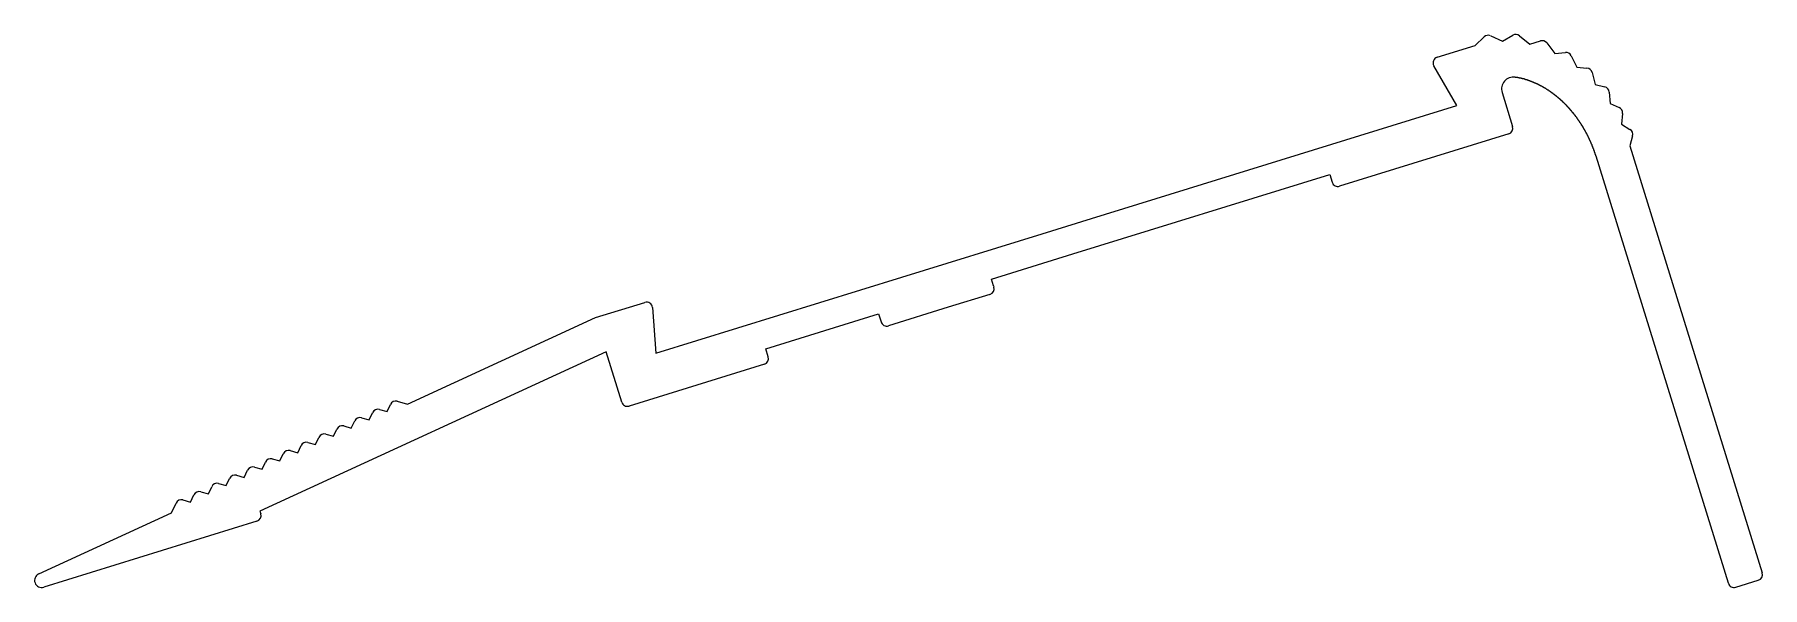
# Model space of a CAD drawing. Extents: x 1130.9 to 1204.1, y 2009.1 to 2032.5.
import ezdxf

# ---------------------------------------------------------------- set-up
doc = ezdxf.new("R2010")
doc.units = 0
doc.layers.get('0').update_dxf_attribs({"linetype": 'CONTINUOUS'})

msp = doc.modelspace()

# ---------------------------------------------------------------- linework, layer by layer
for p, q in [((1191.903, 2032.032), (1192.284, 2032.394)), ((1192.558, 2032.441), (1193.06, 2032.218)), ((1193.06, 2032.218), (1193.495, 2032.462)), ((1193.773, 2032.44), (1194.214, 2032.091)), ((1194.214, 2032.091), (1194.667, 2032.223)), ((1194.934, 2032.138), (1195.28, 2031.697)), ((1190.291, 2031.533), (1191.903, 2032.032)), ((1195.28, 2031.697), (1195.727, 2031.735)), ((1195.973, 2031.595), (1196.21, 2031.105)), ((1191.12, 2029.486), (1190.149, 2031.169)), ((1196.21, 2031.105), (1196.637, 2031.068)), ((1196.857, 2030.881), (1196.987, 2030.38)), ((1193.042, 2030.043), (1193.489, 2028.597)), ((1196.987, 2030.38), (1197.391, 2030.278)), ((1197.579, 2030.053), (1197.613, 2029.568)), ((1175.65, 2024.697), (1191.12, 2029.486)), ((1197.613, 2029.568), (1197.994, 2029.407)), ((1198.145, 2029.151), (1198.099, 2028.696)), ((1198.099, 2028.696), (1198.456, 2028.476)), ((1193.324, 2028.284), (1186.16, 2026.066)), ((1198.566, 2028.198), (1198.453, 2027.779)), ((1198.453, 2027.779), (1204.056, 2009.682)), ((1202.623, 2009.238), (1197.02, 2027.335)), ((1174.858, 2023.196), (1185.744, 2026.566)), ((1185.744, 2026.566), (1185.847, 2026.231)), ((1173.559, 2024.049), (1175.65, 2024.697)), ((1167.616, 2022.209), (1173.559, 2024.049)), ((1171.415, 2022.129), (1173.364, 2022.733)), ((1173.364, 2022.733), (1174.858, 2023.196)), ((1157.208, 2018.987), (1167.616, 2022.209)), ((1171.503, 2021.843), (1171.415, 2022.129)), ((1154.647, 2020.497), (1156.736, 2021.144)), ((1171.353, 2021.482), (1169.581, 2020.934)), ((1171.503, 2021.843), (1171.518, 2021.795)), ((1146.691, 2016.832), (1154.647, 2020.497)), ((1157.059, 2020.925), (1157.208, 2018.987)), ((1161.862, 2019.172), (1166.638, 2020.651)), ((1166.638, 2020.651), (1166.742, 2020.316)), ((1169.581, 2020.934), (1167.054, 2020.151)), ((1155.095, 2019.052), (1140.436, 2012.3)), ((1155.756, 2016.915), (1155.095, 2019.052)), ((1161.965, 2018.838), (1161.862, 2019.172)), ((1161.801, 2018.525), (1156.069, 2016.75)), ((1145.82, 2016.515), (1145.962, 2016.817)), ((1146.254, 2016.952), (1146.691, 2016.832)), ((1144.306, 2015.818), (1144.449, 2016.12)), ((1144.741, 2016.255), (1145.063, 2016.167)), ((1145.063, 2016.167), (1145.205, 2016.469)), ((1145.498, 2016.604), (1145.82, 2016.515)), ((1142.793, 2015.121), (1142.936, 2015.423)), ((1143.228, 2015.558), (1143.55, 2015.47)), ((1143.55, 2015.47), (1143.692, 2015.772)), ((1143.984, 2015.907), (1144.306, 2015.818)), ((1141.28, 2014.424), (1141.422, 2014.726)), ((1141.715, 2014.861), (1142.037, 2014.773)), ((1142.037, 2014.773), (1142.179, 2015.075)), ((1142.471, 2015.209), (1142.793, 2015.121)), ((1139.445, 2013.815), (1139.767, 2013.727)), ((1139.767, 2013.727), (1139.909, 2014.029)), ((1140.201, 2014.164), (1140.524, 2014.076)), ((1140.524, 2014.076), (1140.666, 2014.378)), ((1140.958, 2014.512), (1141.28, 2014.424)), ((1137.932, 2013.118), (1138.254, 2013.03)), ((1138.254, 2013.03), (1138.396, 2013.332)), ((1138.688, 2013.467), (1139.01, 2013.379)), ((1139.01, 2013.379), (1139.153, 2013.681)), ((1136.69, 2012.226), (1136.883, 2012.635)), ((1137.175, 2012.77), (1137.497, 2012.682)), ((1137.497, 2012.682), (1137.64, 2012.984)), ((1131.066, 2009.635), (1136.69, 2012.226)), ((1140.307, 2011.87), (1131.28, 2009.076)), ((1140.436, 2012.3), (1140.472, 2012.183)), ((1202.936, 2009.073), (1203.891, 2009.369))]:
    msp.add_line(p, q)
msp.add_polyline3d([(1197.02, 2027.34, 0), (1197.02, 2027.34, 0), (1197.02, 2027.35, 0), (1197.01, 2027.36, 0), (1197.01, 2027.36, 0), (1197.01, 2027.37, 0), (1197.01, 2027.38, 0), (1197.01, 2027.38, 0), (1197, 2027.39, 0), (1197, 2027.4, 0), (1197, 2027.4, 0), (1197, 2027.41, 0), (1196.99, 2027.42, 0), (1196.99, 2027.42, 0), (1196.99, 2027.43, 0), (1196.99, 2027.44, 0), (1196.99, 2027.44, 0), (1196.98, 2027.45, 0), (1196.98, 2027.46, 0), (1196.98, 2027.46, 0), (1196.98, 2027.47, 0), (1196.97, 2027.48, 0), (1196.97, 2027.49, 0), (1196.97, 2027.49, 0), (1196.97, 2027.5, 0), (1196.96, 2027.51, 0), (1196.96, 2027.51, 0), (1196.96, 2027.52, 0), (1196.96, 2027.53, 0), (1196.96, 2027.53, 0), (1196.95, 2027.54, 0), (1196.95, 2027.55, 0), (1196.95, 2027.55, 0), (1196.95, 2027.56, 0), (1196.94, 2027.57, 0), (1196.94, 2027.57, 0), (1196.94, 2027.58, 0), (1196.94, 2027.59, 0), (1196.93, 2027.59, 0), (1196.93, 2027.6, 0), (1196.93, 2027.61, 0), (1196.93, 2027.61, 0), (1196.92, 2027.62, 0), (1196.92, 2027.63, 0), (1196.92, 2027.63, 0), (1196.92, 2027.64, 0), (1196.91, 2027.65, 0), (1196.91, 2027.65, 0), (1196.91, 2027.66, 0), (1196.91, 2027.67, 0), (1196.9, 2027.67, 0), (1196.9, 2027.68, 0), (1196.9, 2027.69, 0), (1196.9, 2027.69, 0), (1196.89, 2027.7, 0), (1196.89, 2027.71, 0), (1196.89, 2027.71, 0), (1196.89, 2027.72, 0), (1196.88, 2027.73, 0), (1196.88, 2027.73, 0), (1196.88, 2027.74, 0), (1196.88, 2027.75, 0), (1196.87, 2027.75, 0), (1196.87, 2027.76, 0), (1196.87, 2027.77, 0), (1196.86, 2027.77, 0), (1196.86, 2027.78, 0), (1196.86, 2027.79, 0), (1196.86, 2027.79, 0), (1196.85, 2027.8, 0), (1196.85, 2027.81, 0), (1196.85, 2027.81, 0), (1196.85, 2027.82, 0), (1196.84, 2027.83, 0), (1196.84, 2027.83, 0), (1196.84, 2027.84, 0), (1196.83, 2027.85, 0), (1196.83, 2027.85, 0), (1196.83, 2027.86, 0), (1196.83, 2027.87, 0), (1196.82, 2027.87, 0), (1196.82, 2027.88, 0), (1196.82, 2027.89, 0), (1196.82, 2027.89, 0), (1196.81, 2027.9, 0), (1196.81, 2027.91, 0), (1196.81, 2027.91, 0), (1196.8, 2027.92, 0), (1196.8, 2027.93, 0), (1196.8, 2027.93, 0), (1196.8, 2027.94, 0), (1196.79, 2027.95, 0), (1196.79, 2027.95, 0), (1196.79, 2027.96, 0), (1196.78, 2027.97, 0), (1196.78, 2027.97, 0), (1196.78, 2027.98, 0), (1196.77, 2027.99, 0), (1196.77, 2027.99, 0), (1196.77, 2028, 0), (1196.77, 2028, 0), (1196.76, 2028.01, 0), (1196.76, 2028.02, 0), (1196.76, 2028.02, 0), (1196.75, 2028.03, 0), (1196.75, 2028.04, 0), (1196.75, 2028.04, 0), (1196.74, 2028.05, 0), (1196.74, 2028.06, 0), (1196.74, 2028.06, 0), (1196.74, 2028.07, 0), (1196.73, 2028.08, 0), (1196.73, 2028.08, 0), (1196.73, 2028.09, 0), (1196.72, 2028.1, 0), (1196.72, 2028.1, 0), (1196.72, 2028.11, 0), (1196.71, 2028.11, 0), (1196.71, 2028.12, 0), (1196.71, 2028.13, 0), (1196.7, 2028.13, 0), (1196.7, 2028.14, 0), (1196.7, 2028.15, 0), (1196.7, 2028.15, 0), (1196.69, 2028.16, 0), (1196.69, 2028.17, 0), (1196.69, 2028.17, 0), (1196.68, 2028.18, 0), (1196.68, 2028.19, 0), (1196.68, 2028.19, 0), (1196.67, 2028.2, 0), (1196.67, 2028.21, 0), (1196.67, 2028.21, 0), (1196.66, 2028.22, 0), (1196.66, 2028.22, 0), (1196.66, 2028.23, 0), (1196.65, 2028.24, 0), (1196.65, 2028.24, 0), (1196.65, 2028.25, 0), (1196.64, 2028.26, 0), (1196.64, 2028.26, 0), (1196.64, 2028.27, 0), (1196.63, 2028.28, 0), (1196.63, 2028.28, 0), (1196.63, 2028.29, 0), (1196.62, 2028.29, 0), (1196.62, 2028.3, 0), (1196.62, 2028.31, 0), (1196.61, 2028.31, 0), (1196.61, 2028.32, 0), (1196.61, 2028.33, 0), (1196.6, 2028.33, 0), (1196.6, 2028.34, 0), (1196.6, 2028.34, 0), (1196.59, 2028.35, 0), (1196.59, 2028.36, 0), (1196.59, 2028.36, 0), (1196.58, 2028.37, 0), (1196.58, 2028.38, 0), (1196.58, 2028.38, 0), (1196.57, 2028.39, 0), (1196.57, 2028.4, 0), (1196.57, 2028.4, 0), (1196.56, 2028.41, 0), (1196.56, 2028.41, 0), (1196.56, 2028.42, 0), (1196.55, 2028.43, 0), (1196.55, 2028.43, 0), (1196.55, 2028.44, 0), (1196.54, 2028.45, 0), (1196.54, 2028.45, 0), (1196.53, 2028.46, 0), (1196.53, 2028.46, 0), (1196.53, 2028.47, 0), (1196.52, 2028.48, 0), (1196.52, 2028.48, 0), (1196.52, 2028.49, 0), (1196.51, 2028.49, 0), (1196.51, 2028.5, 0), (1196.51, 2028.51, 0), (1196.5, 2028.51, 0), (1196.5, 2028.52, 0), (1196.5, 2028.53, 0), (1196.49, 2028.53, 0), (1196.49, 2028.54, 0), (1196.48, 2028.54, 0), (1196.48, 2028.55, 0), (1196.48, 2028.56, 0), (1196.47, 2028.56, 0), (1196.47, 2028.57, 0), (1196.47, 2028.58, 0), (1196.46, 2028.58, 0), (1196.46, 2028.59, 0), (1196.45, 2028.59, 0), (1196.45, 2028.6, 0), (1196.45, 2028.61, 0), (1196.44, 2028.61, 0), (1196.44, 2028.62, 0), (1196.44, 2028.62, 0), (1196.43, 2028.63, 0), (1196.43, 2028.64, 0), (1196.42, 2028.64, 0), (1196.42, 2028.65, 0), (1196.42, 2028.65, 0), (1196.41, 2028.66, 0), (1196.41, 2028.67, 0), (1196.41, 2028.67, 0), (1196.4, 2028.68, 0), (1196.4, 2028.68, 0), (1196.39, 2028.69, 0), (1196.39, 2028.7, 0), (1196.39, 2028.7, 0), (1196.38, 2028.71, 0), (1196.38, 2028.71, 0), (1196.37, 2028.72, 0), (1196.37, 2028.73, 0), (1196.37, 2028.73, 0), (1196.36, 2028.74, 0), (1196.36, 2028.75, 0), (1196.35, 2028.75, 0), (1196.35, 2028.76, 0), (1196.35, 2028.76, 0), (1196.34, 2028.77, 0), (1196.34, 2028.77, 0), (1196.34, 2028.78, 0), (1196.33, 2028.79, 0), (1196.33, 2028.79, 0), (1196.32, 2028.8, 0), (1196.32, 2028.8, 0), (1196.32, 2028.81, 0), (1196.31, 2028.82, 0), (1196.31, 2028.82, 0), (1196.3, 2028.83, 0), (1196.3, 2028.83, 0), (1196.29, 2028.84, 0), (1196.29, 2028.85, 0), (1196.29, 2028.85, 0), (1196.28, 2028.86, 0), (1196.28, 2028.86, 0), (1196.27, 2028.87, 0), (1196.27, 2028.88, 0), (1196.27, 2028.88, 0), (1196.26, 2028.89, 0), (1196.26, 2028.89, 0), (1196.25, 2028.9, 0), (1196.25, 2028.9, 0), (1196.25, 2028.91, 0), (1196.24, 2028.92, 0), (1196.24, 2028.92, 0), (1196.23, 2028.93, 0), (1196.23, 2028.93, 0), (1196.22, 2028.94, 0), (1196.22, 2028.95, 0), (1196.22, 2028.95, 0), (1196.21, 2028.96, 0), (1196.21, 2028.96, 0), (1196.2, 2028.97, 0), (1196.2, 2028.97, 0), (1196.2, 2028.98, 0), (1196.19, 2028.99, 0), (1196.19, 2028.99, 0), (1196.18, 2029, 0), (1196.18, 2029, 0), (1196.17, 2029.01, 0), (1196.17, 2029.01, 0), (1196.17, 2029.02, 0), (1196.16, 2029.03, 0), (1196.16, 2029.03, 0), (1196.15, 2029.04, 0), (1196.15, 2029.04, 0), (1196.14, 2029.05, 0), (1196.14, 2029.05, 0), (1196.13, 2029.06, 0), (1196.13, 2029.07, 0), (1196.13, 2029.07, 0), (1196.12, 2029.08, 0), (1196.12, 2029.08, 0), (1196.11, 2029.09, 0), (1196.11, 2029.09, 0), (1196.1, 2029.1, 0), (1196.1, 2029.11, 0), (1196.1, 2029.11, 0), (1196.09, 2029.12, 0), (1196.09, 2029.12, 0), (1196.08, 2029.13, 0), (1196.08, 2029.13, 0), (1196.07, 2029.14, 0), (1196.07, 2029.15, 0), (1196.06, 2029.15, 0), (1196.06, 2029.16, 0), (1196.06, 2029.16, 0), (1196.05, 2029.17, 0), (1196.05, 2029.17, 0), (1196.04, 2029.18, 0), (1196.04, 2029.18, 0), (1196.03, 2029.19, 0), (1196.03, 2029.2, 0), (1196.02, 2029.2, 0), (1196.02, 2029.21, 0), (1196.01, 2029.21, 0), (1196.01, 2029.22, 0), (1196.01, 2029.22, 0), (1196, 2029.23, 0), (1196, 2029.23, 0), (1195.99, 2029.24, 0), (1195.99, 2029.25, 0), (1195.98, 2029.25, 0), (1195.98, 2029.26, 0), (1195.97, 2029.26, 0), (1195.97, 2029.27, 0), (1195.96, 2029.27, 0), (1195.96, 2029.28, 0), (1195.95, 2029.28, 0), (1195.95, 2029.29, 0), (1195.94, 2029.29, 0), (1195.94, 2029.3, 0), (1195.94, 2029.3, 0), (1195.93, 2029.31, 0), (1195.93, 2029.32, 0), (1195.92, 2029.32, 0), (1195.92, 2029.33, 0), (1195.91, 2029.33, 0), (1195.91, 2029.34, 0), (1195.9, 2029.34, 0), (1195.9, 2029.35, 0), (1195.89, 2029.35, 0), (1195.89, 2029.36, 0), (1195.88, 2029.36, 0), (1195.88, 2029.37, 0), (1195.87, 2029.37, 0), (1195.87, 2029.38, 0), (1195.86, 2029.39, 0), (1195.86, 2029.39, 0), (1195.85, 2029.4, 0), (1195.85, 2029.4, 0), (1195.84, 2029.41, 0), (1195.84, 2029.41, 0), (1195.84, 2029.42, 0), (1195.83, 2029.42, 0), (1195.83, 2029.43, 0), (1195.82, 2029.43, 0), (1195.82, 2029.44, 0), (1195.81, 2029.44, 0), (1195.81, 2029.45, 0), (1195.8, 2029.45, 0), (1195.8, 2029.46, 0), (1195.79, 2029.46, 0), (1195.79, 2029.47, 0), (1195.78, 2029.47, 0), (1195.78, 2029.48, 0), (1195.77, 2029.48, 0), (1195.77, 2029.49, 0), (1195.76, 2029.5, 0), (1195.76, 2029.5, 0), (1195.75, 2029.51, 0), (1195.75, 2029.51, 0), (1195.74, 2029.52, 0), (1195.74, 2029.52, 0), (1195.73, 2029.53, 0), (1195.73, 2029.53, 0), (1195.72, 2029.54, 0), (1195.72, 2029.54, 0), (1195.71, 2029.55, 0), (1195.71, 2029.55, 0), (1195.7, 2029.56, 0), (1195.7, 2029.56, 0), (1195.69, 2029.57, 0), (1195.69, 2029.57, 0), (1195.68, 2029.58, 0), (1195.68, 2029.58, 0), (1195.67, 2029.59, 0), (1195.67, 2029.59, 0), (1195.66, 2029.6, 0), (1195.65, 2029.6, 0), (1195.65, 2029.61, 0), (1195.64, 2029.61, 0), (1195.64, 2029.62, 0), (1195.63, 2029.62, 0), (1195.63, 2029.63, 0), (1195.62, 2029.63, 0), (1195.62, 2029.64, 0), (1195.61, 2029.64, 0), (1195.61, 2029.65, 0), (1195.6, 2029.65, 0), (1195.6, 2029.66, 0), (1195.59, 2029.66, 0), (1195.59, 2029.67, 0), (1195.58, 2029.67, 0), (1195.58, 2029.68, 0), (1195.57, 2029.68, 0), (1195.57, 2029.69, 0), (1195.56, 2029.69, 0), (1195.56, 2029.7, 0), (1195.55, 2029.7, 0), (1195.55, 2029.7, 0), (1195.54, 2029.71, 0), (1195.53, 2029.71, 0), (1195.53, 2029.72, 0), (1195.52, 2029.72, 0), (1195.52, 2029.73, 0), (1195.51, 2029.73, 0), (1195.51, 2029.74, 0), (1195.5, 2029.74, 0), (1195.5, 2029.75, 0), (1195.49, 2029.75, 0), (1195.49, 2029.76, 0), (1195.48, 2029.76, 0), (1195.48, 2029.77, 0), (1195.47, 2029.77, 0), (1195.46, 2029.78, 0), (1195.46, 2029.78, 0), (1195.45, 2029.79, 0), (1195.45, 2029.79, 0), (1195.44, 2029.8, 0), (1195.44, 2029.8, 0), (1195.43, 2029.8, 0), (1195.43, 2029.81, 0), (1195.42, 2029.81, 0), (1195.42, 2029.82, 0), (1195.41, 2029.82, 0), (1195.4, 2029.83, 0), (1195.4, 2029.83, 0), (1195.39, 2029.84, 0), (1195.39, 2029.84, 0), (1195.38, 2029.85, 0), (1195.38, 2029.85, 0), (1195.37, 2029.85, 0), (1195.37, 2029.86, 0), (1195.36, 2029.86, 0), (1195.36, 2029.87, 0), (1195.35, 2029.87, 0), (1195.34, 2029.88, 0), (1195.34, 2029.88, 0), (1195.33, 2029.89, 0), (1195.33, 2029.89, 0), (1195.32, 2029.9, 0), (1195.32, 2029.9, 0), (1195.31, 2029.9, 0), (1195.3, 2029.91, 0), (1195.3, 2029.91, 0), (1195.29, 2029.92, 0), (1195.29, 2029.92, 0), (1195.28, 2029.93, 0), (1195.28, 2029.93, 0), (1195.27, 2029.94, 0), (1195.27, 2029.94, 0), (1195.26, 2029.94, 0), (1195.25, 2029.95, 0), (1195.25, 2029.95, 0), (1195.24, 2029.96, 0), (1195.24, 2029.96, 0), (1195.23, 2029.97, 0), (1195.23, 2029.97, 0), (1195.22, 2029.97, 0), (1195.21, 2029.98, 0), (1195.21, 2029.98, 0), (1195.2, 2029.99, 0), (1195.2, 2029.99, 0), (1195.19, 2030, 0), (1195.19, 2030, 0), (1195.18, 2030, 0), (1195.17, 2030.01, 0), (1195.17, 2030.01, 0), (1195.16, 2030.02, 0), (1195.16, 2030.02, 0), (1195.15, 2030.03, 0), (1195.14, 2030.03, 0), (1195.14, 2030.03, 0), (1195.13, 2030.04, 0), (1195.13, 2030.04, 0), (1195.12, 2030.05, 0), (1195.12, 2030.05, 0), (1195.11, 2030.05, 0), (1195.1, 2030.06, 0), (1195.1, 2030.06, 0), (1195.09, 2030.07, 0), (1195.09, 2030.07, 0), (1195.08, 2030.08, 0), (1195.07, 2030.08, 0), (1195.07, 2030.08, 0), (1195.06, 2030.09, 0), (1195.06, 2030.09, 0), (1195.05, 2030.1, 0), (1195.04, 2030.1, 0), (1195.04, 2030.1, 0), (1195.03, 2030.11, 0), (1195.03, 2030.11, 0), (1195.02, 2030.12, 0), (1195.01, 2030.12, 0), (1195.01, 2030.12, 0), (1195, 2030.13, 0), (1195, 2030.13, 0), (1194.99, 2030.14, 0), (1194.98, 2030.14, 0), (1194.98, 2030.14, 0), (1194.97, 2030.15, 0), (1194.97, 2030.15, 0), (1194.96, 2030.15, 0), (1194.95, 2030.16, 0), (1194.95, 2030.16, 0), (1194.94, 2030.17, 0), (1194.94, 2030.17, 0), (1194.93, 2030.17, 0), (1194.92, 2030.18, 0), (1194.92, 2030.18, 0), (1194.91, 2030.19, 0), (1194.91, 2030.19, 0), (1194.9, 2030.19, 0), (1194.89, 2030.2, 0), (1194.89, 2030.2, 0), (1194.88, 2030.2, 0), (1194.88, 2030.21, 0), (1194.87, 2030.21, 0), (1194.86, 2030.21, 0), (1194.86, 2030.22, 0), (1194.85, 2030.22, 0), (1194.84, 2030.23, 0), (1194.84, 2030.23, 0), (1194.83, 2030.23, 0), (1194.83, 2030.24, 0), (1194.82, 2030.24, 0), (1194.81, 2030.24, 0), (1194.81, 2030.25, 0), (1194.8, 2030.25, 0), (1194.8, 2030.25, 0), (1194.79, 2030.26, 0), (1194.78, 2030.26, 0), (1194.78, 2030.27, 0), (1194.77, 2030.27, 0), (1194.76, 2030.27, 0), (1194.76, 2030.28, 0), (1194.75, 2030.28, 0), (1194.75, 2030.28, 0), (1194.74, 2030.29, 0), (1194.73, 2030.29, 0), (1194.73, 2030.29, 0), (1194.72, 2030.3, 0), (1194.71, 2030.3, 0), (1194.71, 2030.3, 0), (1194.7, 2030.31, 0), (1194.7, 2030.31, 0), (1194.69, 2030.31, 0), (1194.68, 2030.32, 0), (1194.68, 2030.32, 0), (1194.67, 2030.32, 0), (1194.66, 2030.33, 0), (1194.66, 2030.33, 0), (1194.65, 2030.33, 0), (1194.64, 2030.34, 0), (1194.64, 2030.34, 0), (1194.63, 2030.34, 0), (1194.63, 2030.35, 0), (1194.62, 2030.35, 0), (1194.61, 2030.35, 0), (1194.61, 2030.36, 0), (1194.6, 2030.36, 0), (1194.59, 2030.36, 0), (1194.59, 2030.37, 0), (1194.58, 2030.37, 0), (1194.57, 2030.37, 0), (1194.57, 2030.38, 0), (1194.56, 2030.38, 0), (1194.55, 2030.38, 0), (1194.55, 2030.39, 0), (1194.54, 2030.39, 0), (1194.54, 2030.39, 0), (1194.53, 2030.39, 0), (1194.52, 2030.4, 0), (1194.52, 2030.4, 0), (1194.51, 2030.4, 0), (1194.5, 2030.41, 0), (1194.5, 2030.41, 0), (1194.49, 2030.41, 0), (1194.48, 2030.42, 0), (1194.48, 2030.42, 0), (1194.47, 2030.42, 0), (1194.46, 2030.42, 0), (1194.46, 2030.43, 0), (1194.45, 2030.43, 0), (1194.44, 2030.43, 0), (1194.44, 2030.44, 0), (1194.43, 2030.44, 0), (1194.42, 2030.44, 0), (1194.42, 2030.44, 0), (1194.41, 2030.45, 0), (1194.4, 2030.45, 0), (1194.4, 2030.45, 0), (1194.39, 2030.46, 0), (1194.38, 2030.46, 0), (1194.38, 2030.46, 0), (1194.37, 2030.46, 0), (1194.36, 2030.47, 0), (1194.36, 2030.47, 0), (1194.35, 2030.47, 0), (1194.35, 2030.48, 0), (1194.34, 2030.48, 0), (1194.33, 2030.48, 0), (1194.33, 2030.48, 0), (1194.32, 2030.49, 0), (1194.31, 2030.49, 0), (1194.31, 2030.49, 0), (1194.3, 2030.49, 0), (1194.29, 2030.5, 0), (1194.29, 2030.5, 0), (1194.28, 2030.5, 0), (1194.27, 2030.5, 0), (1194.27, 2030.51, 0), (1194.26, 2030.51, 0), (1194.25, 2030.51, 0), (1194.24, 2030.51, 0), (1194.24, 2030.52, 0), (1194.23, 2030.52, 0), (1194.22, 2030.52, 0), (1194.22, 2030.52, 0), (1194.21, 2030.53, 0), (1194.2, 2030.53, 0), (1194.2, 2030.53, 0), (1194.19, 2030.53, 0), (1194.18, 2030.54, 0), (1194.18, 2030.54, 0), (1194.17, 2030.54, 0), (1194.16, 2030.54, 0), (1194.16, 2030.55, 0), (1194.15, 2030.55, 0), (1194.14, 2030.55, 0), (1194.14, 2030.55, 0), (1194.13, 2030.56, 0), (1194.12, 2030.56, 0), (1194.12, 2030.56, 0), (1194.11, 2030.56, 0), (1194.1, 2030.56, 0), (1194.1, 2030.57, 0), (1194.09, 2030.57, 0), (1194.08, 2030.57, 0), (1194.08, 2030.57, 0), (1194.07, 2030.58, 0), (1194.06, 2030.58, 0), (1194.05, 2030.58, 0), (1194.05, 2030.58, 0), (1194.04, 2030.58, 0), (1194.03, 2030.59, 0), (1194.03, 2030.59, 0), (1194.02, 2030.59, 0), (1194.01, 2030.59, 0), (1194.01, 2030.59, 0), (1194, 2030.6, 0), (1193.99, 2030.6, 0), (1193.99, 2030.6, 0), (1193.98, 2030.6, 0), (1193.97, 2030.6, 0), (1193.97, 2030.61, 0), (1193.96, 2030.61, 0), (1193.95, 2030.61, 0), (1193.94, 2030.61, 0), (1193.94, 2030.61, 0), (1193.93, 2030.61, 0), (1193.92, 2030.62, 0), (1193.92, 2030.62, 0), (1193.91, 2030.62, 0), (1193.9, 2030.62, 0), (1193.9, 2030.62, 0), (1193.89, 2030.63, 0), (1193.88, 2030.63, 0), (1193.88, 2030.63, 0), (1193.87, 2030.63, 0), (1193.86, 2030.63, 0), (1193.85, 2030.63, 0), (1193.85, 2030.64, 0), (1193.84, 2030.64, 0), (1193.83, 2030.64, 0), (1193.83, 2030.64, 0), (1193.82, 2030.64, 0), (1193.81, 2030.64, 0), (1193.81, 2030.65, 0), (1193.8, 2030.65, 0), (1193.79, 2030.65, 0), (1193.78, 2030.65, 0), (1193.78, 2030.65, 0), (1193.77, 2030.65, 0), (1193.76, 2030.65, 0), (1193.76, 2030.66, 0), (1193.75, 2030.66, 0), (1193.74, 2030.66, 0), (1193.74, 2030.66, 0), (1193.73, 2030.66, 0), (1193.72, 2030.66, 0), (1193.71, 2030.66, 0), (1193.71, 2030.67, 0), (1193.7, 2030.67, 0), (1193.69, 2030.67, 0), (1193.69, 2030.67, 0), (1193.68, 2030.67, 0), (1193.67, 2030.67, 0), (1193.67, 2030.67, 0), (1193.66, 2030.67, 0), (1193.65, 2030.68, 0), (1193.64, 2030.68, 0), (1193.64, 2030.68, 0), (1193.63, 2030.68, 0), (1193.62, 2030.68, 0), (1193.62, 2030.68, 0), (1193.61, 2030.68, 0), (1193.6, 2030.68, 0), (1193.59, 2030.69, 0)])
for centre, radius, start, end in [((1192.456, 2032.212), 0.25, 66.08459, 133.51027), ((1193.617, 2032.244), 0.25, 51.64192, 119.24964), ((1194.737, 2031.983), 0.25, 38.15928, 106.32214), ((1190.365, 2031.294), 0.25, 107.20232, 210.00658), ((1195.748, 2031.486), 0.25, 25.80661, 94.97708), ((1193.519, 2030.191), 0.5, 81.35472, 197.20232), ((1196.615, 2030.819), 0.25, 14.48151, 84.97353), ((1197.33, 2030.036), 0.25, 4.00617, 75.83159), ((1197.896, 2029.177), 0.25, 354.20403, 67.08787), ((1193.25, 2028.523), 0.25, 287.20232, 17.20232), ((1198.325, 2028.263), 0.25, 344.92302, 58.38624), ((1186.086, 2026.305), 0.25, 197.20232, 287.20232), ((1156.81, 2020.905), 0.25, 4.39805, 107.20232), ((1171.279, 2021.721), 0.25, 287.20232, 17.20232), ((1166.981, 2020.39), 0.25, 197.20232, 287.20232), ((1161.727, 2018.764), 0.25, 287.20232, 17.20232), ((1146.188, 2016.711), 0.25, 74.69143, 154.77441), ((1155.995, 2016.989), 0.25, 197.20232, 287.20232), ((1144.675, 2016.014), 0.25, 74.69138, 154.77434), ((1145.432, 2016.362), 0.25, 74.69106, 154.77434), ((1143.162, 2015.317), 0.25, 74.69121, 154.77442), ((1143.918, 2015.665), 0.25, 74.69138, 154.77434), ((1141.649, 2014.62), 0.25, 74.69112, 154.77434), ((1142.405, 2014.968), 0.25, 74.69143, 154.77449), ((1139.379, 2013.574), 0.25, 74.69121, 154.77449), ((1140.135, 2013.923), 0.25, 74.69138, 154.77434), ((1140.892, 2014.271), 0.25, 74.69138, 154.77434), ((1137.866, 2012.877), 0.25, 74.69112, 154.77434), ((1138.622, 2013.226), 0.25, 74.69135, 154.77449), ((1137.109, 2012.529), 0.25, 74.69138, 154.77434), ((1140.233, 2012.109), 0.25, 287.20232, 17.20232), ((1131.191, 2009.362), 0.3, 114.73282, 287.20232), ((1203.817, 2009.608), 0.25, 287.20232, 17.20232), ((1202.862, 2009.312), 0.25, 197.20232, 287.20232)]:
    msp.add_arc(centre, radius, start, end)

doc.saveas('drawing.dxf')
